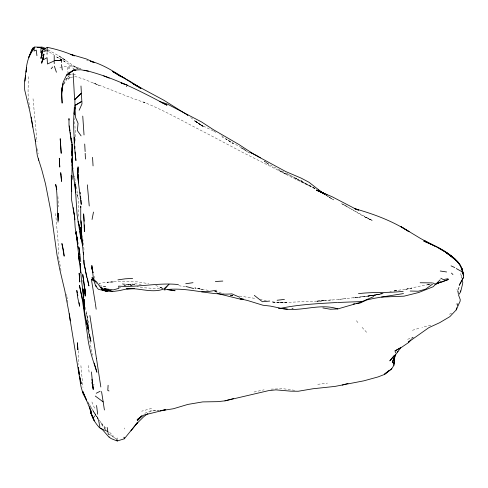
<?xml version="1.0" encoding="UTF-8"?>
<svg xmlns="http://www.w3.org/2000/svg" width="488" height="488" viewBox="0 0 488 488"><rect width="100%" height="100%" fill="white"/><g stroke="black" fill="none" stroke-linecap="round" stroke-linejoin="round"><path stroke-width="0.37" stroke-dasharray="2.44 1.83" d="M78.452 216.275C78.117 209.059 80.038 201.117 76.884 194.389L77.799 195.908L76.945 197.067L77.836 195.944M458.543 293.495L458.647 287.676L460.025 286.669M75.03 141.136L75.256 131.632L74.53 118.535M28.731 76.671C28.176 86.339 27.267 96.087 29.518 105.634M117.449 439.755L117.553 437.889M68.924 76.945L69.046 74.03M301.657 180.109L301.48 181.926L301.657 180.109L302.139 182.231M99.29 284.333L99.473 283.308L106.793 282.149L114.192 281.869L107.122 282.662L114.406 281.179L121.89 281.777L137.311 281.863L148.694 283.662M457.341 305.97L458.159 303.048L455.987 304.286M457.39 305.787L458.159 303.048M63.952 83.503L65.776 79.355L67.789 77.537L64.221 83.814M127.405 85.126L126.307 86.888L127.039 85.742M411.805 338.623L412.653 337.543L414.385 336.879M411.732 338.544L412.653 337.543L406.022 339.837M65.776 79.355L68.399 77.348M149.755 412.147L151.579 410.798L158.673 410.286L151.274 410.573L144.131 413.574M451.668 313.29L448.777 314.498M43.377 51.575L46.031 50.447M412.433 330.309L419.918 327.93M151.591 408.365L141.666 411.201M222.162 137.592L223.333 137.226M119.359 287.767L120.725 287.377M43.688 50.837L46.58 50.014M430.782 325.295L421.919 327.381M382.141 293.428L375.614 295.033L360.943 296.991M124.074 285.425L128.71 284.345L135.841 284.187L128.435 284.382L135.524 283.845L141.264 284.297M368.287 296.149L383.171 293.459L375.614 295.033L353.385 297.961L360.669 296.96M123.915 285.474L128.71 284.345L121.518 283.833L131.126 285.48M254.053 392.004L264.069 389.827M375.333 295.063L367.976 296.033L382.36 293.813L367.726 296.149L375.888 294.972M59.853 67.362L67.07 66.106L67.777 72.541M389.863 291.671L391.327 291.428M394.249 290.933L411.805 288.097L404.802 289.567L419.338 286.243L430.3 284.315M394.011 291.025L397.464 290.482L393.798 290.994M317.749 384.343L327.436 383.11M331.23 299.87L316.81 301.462L346.016 298.668M338.66 299.412L368.562 296.027M43.566 51.374L46.342 51.087M286.608 302.182L279.234 302.7L316.444 301.12M291.726 308.648L293.196 308.501L291.11 308.648M70.418 77.281L73.944 76.951M74.646 76.884L76.055 76.75L83.692 79.068L99.137 85.431L91.866 82.338M323.861 300.51L316.492 301.12L323.849 300.547M69.003 74.884L72.486 74.664M73.182 74.615L75.268 74.481L73.054 74.579M67.875 74.81L72.316 74.615M270.968 389.119L283.455 388.765L295.49 390.424M279.508 302.67L271.786 302.505L286.383 302.78L278.678 302.804L271.188 301.511M159.667 288.707L144.454 287.822L136.915 286.621M239.486 296.064L255.999 298.522M99.149 285.828L106.646 286.59L100.967 285.852M185.385 286.645L176.961 285.492M230.891 295.234L233.02 295.508M230.44 295.209L232.697 295.521M208.37 290.372L195.029 287.853M266.344 300.657L260.135 299.418M231.312 295.252L232.739 295.502M214.757 291.531L223.23 293.434M214.513 291.519L217.99 292.178L215.141 291.629M230.385 295.246L233.118 295.813L230.568 295.264M132.236 285.45L129.314 284.779L132.077 285.45M86.712 60.195L88.096 60.53M162.614 288.249L160.424 287.707L162.589 288.304M155.77 285.474L162.01 287.889M94.916 83.637C111.892 89.786 128.387 97.338 145.607 102.809L143.49 102.071C166.103 111.154 187.105 123.537 208.834 134.474L243.994 153.11L286.859 174.619L278.794 170.117L288.89 175.948L315.364 188.862M45.939 50.032L49.264 51.569L48.184 50.886M95.441 281.381L99.473 283.308M213.219 130.9L201.514 125.178L202.721 125.898L194.974 121.042L202.88 126.136L195.133 121.067L203.221 126.801L195.133 121.067M245.183 149.773L225.804 139.025L233.294 143.71L219.899 134.725M78.092 68.924L73.475 66.606L80.935 68.71L71.779 65.825L57.09 57.261L64.831 61.427L57.017 57.279L47.074 50.38M314.797 188.24L310.191 185.91L315.187 188.758M344.058 205.003L372.295 220.661L364.353 216.635L371.972 220.204C360.894 216.007 351.659 208.364 340.972 203.386L346.632 206.351M287.06 173.783L309.636 185.928L295.941 178.456L310.472 185.843L315.693 188.972M295.161 177.998L271.743 165.835L264.179 161.345L268.626 164.304L264.429 161.01M294.868 177.846L298.461 179.81M213.793 131.18L217.526 133.236M47.964 49.776L58.816 55.852L77.69 68.448M194.7 121.14L202.721 125.898M325.929 195.139L333.383 199.812L327.991 196.347M325.777 194.919L333.505 199.964M58.816 55.852L65.874 60.494L60.963 57.242M95.007 281.491L96.234 282.302M45.372 49.16L46.506 49.971M196.024 121.701L190.723 117.529M69.491 65.246L74.133 69.089M109.605 432.301L113.192 435.888M95.105 280.771L96.661 282.381M362.072 327.375L367.025 332.755M101.291 422.852L106.268 428.751M105.573 429.647L99.881 422.309M105.402 429.208L93.361 411.299L98.21 418.991M356.399 320.695L358.741 323.629M95.581 282.461L96.478 283.693M96.526 282.296L95.758 281.198L93.836 275.592M87.724 401.606L98.247 419.009M88.407 403.149L97.954 419.332M91.903 401.972L94.818 408.724M68.649 77.043L68.271 76.03M458.336 293.758L456.975 289.463L458.079 293.703M88.676 336.763L89.597 340.301M89.786 341.008L92.5 355.252M85.083 307.287L86.888 314.357L88.578 325.807M461.758 278.087L460.721 273.756L461.733 278.007M88.047 321.5L86.315 312.808L87.858 319.908L88.718 327.082M58.499 256.749L59.567 262.446M74.383 175.93L74.64 177.351M74.768 178.065L75.793 183.769M66.447 294.246L66.71 295.716M66.844 296.454L67.381 299.4M76.299 186.623L77.799 195.908M59.835 263.874L61.104 270.999M81.709 272.457L81.953 273.884M29.634 106.347L29.963 108.488M67.49 300.114L67.93 302.975M82.356 235.777L82.667 237.924M82.771 238.638L84.082 250.118M57.932 196.554L58.31 206.827M82.204 275.311L82.368 276.751M82.777 280.338L82.942 281.771M88.419 365.475L89.145 372.856M33.032 98.765L37.015 141.66M80.898 365.616L82.948 387.289M55.626 213.482L58.127 242.268L58.468 256.023M37.661 148.755L38.137 153.805M89.06 330.071L89.188 331.468M124.33 427.994L124.416 429.025M458.647 287.676L458.732 292.105M78.239 350.726L78.385 364.505M430.331 284.321L426.701 284.87L430.331 284.321M200.434 289.061L194.755 287.987L202.422 289.451L200.434 289.061M162.498 288.255L160.424 287.707L162.516 288.219M242.237 148.444L241.383 147.931L249.386 152.994L242.237 148.444M116.827 439.328L109.422 434.21L116.827 439.328"/><path stroke-width="0.73" d="M72.041 155.837L72.114 145.668L71.309 138.488L71.474 139.55M71.699 191.692L71.303 175.595L71.431 198.976L74.231 214.824L73.237 207.662M72.047 155.757L72.206 144.045L72.041 152.933M47.123 52.021L47.251 47.324C56.517 49.251 65.691 52.027 74.347 55.882L70.748 54.345L86.309 58.932L94.068 62.44L90.725 61.421M72.01 162.132L72.029 159.954L72.072 162.205M58.054 222.113L58.157 213.384M54.211 56.193L54.223 60.542L61.695 60.634L54.223 60.542M72.059 151.317L72.254 165.822L75.75 192.888L75.109 184.086L77.067 214.537L80.892 239.15L80.367 234.264M47.049 54.223L47.08 53.033M77.915 172.776L78.074 166.847L77.836 175.741L78.562 182.927L78.434 181.463M74.884 146.327L74.92 148.364M40.992 48.965L40.724 52.704L42.432 50.27L47.251 47.324M68.985 68.607L69.07 66.527M72.01 176.028L71.864 179.572L72.169 159.777M108.104 385.245L107.799 390.467L109.025 390.955M72.163 162.065L72.297 159.832M393.901 365.274L394.322 358.692L393.901 365.274L391.785 368.715M25.053 81.081L25.541 73.773L26.608 67.856M72.2 159.674L72.017 161.809L71.925 158.594L72.492 165.188M62.22 89.164L61.72 94.288L62.135 103.121C61.811 96.648 61.073 89.969 63.043 83.668L62.061 91.03L62.183 87.248L62.11 89.481L63.196 82.039L66.978 74.274L73.725 70.034L75.969 70.205M89.444 334.268L90.927 341.374L88.724 332.731L86.882 322.434L88.304 329.546L88.133 326.338M463.435 277.513L459.287 285.193L463.435 277.513L463.6 275.885L462.124 268.772L457.86 261.946L450.461 255.444L455.365 259.47C446.422 250.972 435.204 245.446 423.779 241.102L431.697 244.616M73.176 73.188L74.591 99.723L81.35 93.208L74.902 99.406L74.914 105.64L81.838 101.364L80.977 86.004M409.426 341.039L408.505 342.039L428.867 327.637L439.682 322.684L449.832 316.669L456.231 309.892L460.105 301.242L460.257 299.614L458.513 294.953L460.416 292.263L460.587 290.83M26.608 68.521L26.175 72.096C26.096 63.568 29.079 55.431 33.032 48.001L31.854 49.733L28.829 57.303L33.032 48.001M41.138 57.663L42.432 50.27L40.998 58.444L42.432 50.27M394.914 356.295L393.883 363.658L392.297 362.212L395.408 354.63L394.548 357.405M37.442 47.598L41.809 47.226L34.343 47.019L34.001 51.039L36.283 50.087L36.923 55.675M74.853 108.013C72.755 119.572 73.871 131.363 74.444 143.008L74.194 137.39L74.28 144.643L75.939 160.607L75.067 151.982M25.553 75.384L24.4 82.759L24.687 89.993L29.817 111.252L35.496 141.325M79.147 110.264L81.99 103.865L81.838 101.364L75.646 104.975L73.975 114.021L74.365 106.719L74.383 114.851M92.049 219.472L93.489 212.06M117.401 440.475L117.279 440.981L114.186 439.822L111.057 438.529L109.166 437.108M460.709 291.501L462.563 284.053L462.801 282.418L462.41 280.844M456.725 308.16L456.231 309.892L456.811 307.843M116.925 440.225L117.279 440.981L124.355 438.785L124.69 437.803M392.297 362.212L395.561 354.343M43.029 49.038L41.053 48.397L41.285 47.873L43.828 48.94M34.258 47.263L29.463 55.626L34.258 47.263L34.538 47.848M93.525 417.734L94.513 416.02M395.524 352.983L395.042 350.872L400.874 347.621L395.927 354.282L389.802 360.852L394.304 355.264M124.483 438.596L137.793 422.193L135.627 424.725L143.82 416.63L147.931 413.488M130.949 430.849L137.165 422.956M410.951 339.697L408.816 342.393L402.02 347.005L395.042 350.872M51.185 68.741L52.655 66.978M68.357 79.099L69.924 77.324M142.014 415.758L137.256 420.68L141.856 416.13M440.17 279.807L433.112 286.767L418.649 292.519L404.009 296.173L381.537 297.064L374.229 298.314L366.952 299.906L359.784 303.158L356.13 303.634M74.591 99.723L74.902 99.406M93.562 384.971L93.897 384.629M397.086 352.037L397.995 351.14M74.914 105.64L75.646 104.975M391.583 368.867L384.928 374.259L378.035 376.937L363.828 380.835L334.933 386.417L312.875 388.771L298.26 391.248L290.824 391.162L275.848 389.863L268.498 390.656L224.901 400.861L217.55 401.661L202.721 401.905L187.825 404.424L173.38 408.755L160.082 410.811M141.642 415.983L137.14 419.729L143.71 415.129L165.786 409.688L160.027 410.756M388.973 370.612L384.623 374.022L391.577 368.995M41.352 56.028L43.859 54.162L43.286 59.865L46.506 57.926M109.184 436.858L108.922 437.053L101.876 428.983L100.735 428.336M432.581 284.114L425.627 289.128L418.295 291.232L410.207 291.025M96.215 393.267L100.162 391.248M435.29 284.541L440.652 281.93L437.388 283.162M373.784 296.576L359.497 302.639L337.812 308.922L330.419 309.252L322.867 307.928M441.243 282.229L448.411 279.49L435.522 284.022M224.901 400.861L233.471 398.598M342.234 385.081L348.017 383.391M108.129 290.677L105.945 291.171L98.344 289.262C92.323 282.997 93.354 273.469 91.823 265.472L92.921 272.615L91.555 267.107L92.994 272.774M217.264 293.453L240.297 299.156L243.445 299.187L240.041 298.729L247.629 300.523L262.928 305.232L270.431 306.098L280.862 308.276C299.26 304.408 318.2 303.646 336.915 302.487M108.08 290.635L105.878 291.11L109.428 290.561M437.693 282.979L440.53 282.375M381.537 297.064L403.485 293.569M448.051 278.697L443.281 279.575L440.804 278.215M216.404 290.256L209.084 291.415L201.696 291.806M185.739 283.741L193.01 282.68M117.925 279.868L125.203 278.819L132.638 278.38M353.214 304.018L354.672 303.829M277.111 300.266L284.437 299.394M287.31 309.087L278.343 308.233M97.173 282.82L102.492 290.195L101.474 288.689L105.64 290.915L100.9 287.133L105.048 290.61L106.732 290.622M269.766 301.053L262.398 301.743L254.291 295.368M358.473 293.654C373.326 291.787 388.338 293.148 403.192 291.293M215.367 281.497L222.809 281.058M337.556 302.481L362.663 301.529M420.144 282.753L432.435 282.906M105.341 290.756L109.8 290.781M178.407 284.577C158.423 282.387 138.525 287.584 118.633 286.12L118.944 288.323L113.234 289.902L104.584 288.646L105.048 290.61L109.965 290.726M75.567 70.26L73.45 70.126L66.795 75.262L73.725 70.034L80.843 69.772L88.358 71.157C116.162 78.507 141.715 91.829 166.981 105.194L161.534 102.541M105.048 290.61L112.545 291.397L104.584 288.646L112.283 291.592L119.566 290.592L126.685 288.969L134.157 288.64L126.599 288.859C139.043 287.456 151.567 293.611 163.742 289.018L169.043 284.205L164.108 289.951C186.751 286.377 209.206 295.746 231.873 293.868L239.785 297.29M167.469 289.665L175.125 290.763L168.476 289.628M440.255 271.011L446.624 271.975M280.862 308.276C299.742 312.82 319.176 302.597 337.812 308.922M41.053 48.397L44.652 49.032M84.082 70.229L88.358 71.157M90.164 61.024C106.329 65.27 119.926 75.823 134.09 84.296M186.068 286.517L193.681 288.548M159.491 101.541L167.146 103.981L201.55 121.951L213.299 129.625L238.614 144.326L254.431 154.623L285.724 171.544L301.194 178.144L309.008 182.268L323.434 193.529M127.405 85.126L121.122 82.942L123.897 83.912M42.053 47.074L45.463 48.343M358.192 210.011L354.916 208.736C373.802 214.049 392.517 220.997 409.048 231.678L401.02 226.67L420.327 238.357L431.538 244.47L424.17 240.572L435.162 246.239M327.027 194.645L316.322 190.113L332.078 196.719L355.203 208.76L358.68 210.163M109.275 78.141L103.694 75.872M451.058 265.875L454.792 267.552M108.415 434.662L107.83 431.459L100.113 428.318L98.436 419.454M249.984 152.311L256.474 155.385L260.397 157.88M324.355 193.584L316.602 190.088L324.685 194.084L318.969 190.826M41.285 47.873L43.944 49.105M94.093 280.74L91.408 279.459L95.264 302.865M432.356 244.933L434.997 246.214M436.315 246.855L438.956 248.136M250.143 152.213L251.899 153.104M117.175 74.267L129.387 80.916L140.971 88.2L133.194 83.747L163.883 100.26L187.88 115.272L187.124 114.717M118.175 74.798L124.983 78.373M121.408 76.811L112.344 71.364L120.719 76.152M456.28 268.565L461.19 271.291L462.905 272.731L463.6 275.885L462.124 268.772M138.812 87.395L140.739 88.511M117.462 74.371L121.335 76.775M433.198 283.028L435.4 284.419M324.581 194.157L318.597 190.344L322.178 192.717M317.981 189.869L324.49 194.096M133.797 84.174L135.28 85.15M91.335 279.057L94.397 281.088M135.652 85.431L136.689 86.187M95.3 396.049L103.169 401.905L104.408 409.993M451.168 256.285L447.057 253.065L456.158 260.568M452.345 257.207L454.694 259.049L446.758 252.9C454.029 257.572 461.788 263.459 462.905 272.731M451.479 273.091L452.943 274.555M94.593 280.234L92 277.55L94.239 280.618M460.654 265.698L455.072 259.329L456.054 260.641M99.393 427.622C94.922 422.577 91.018 416.569 90.652 409.645L91.201 413.94L94.355 420.876L90.975 412.604L91.201 413.94L89.45 406.858L89.951 408.188M81.087 135.884L77.391 130.613L78.043 123.287L75.573 117.492L74.963 107.262M86.498 400.001L83.064 393.792L81.026 386.74L68.875 312.155L64.843 290.787L59.798 269.522L57.053 255.285L51.051 212.335L45.5 183.86L41.767 169.72L37.332 155.654L35.16 139.745M91.134 411.555L82.789 391.425L86.095 399.129M54.357 66.161L56.425 72.242M460.977 267.278L463.149 274.317M80.77 230.36L78.086 221.692L80.276 228.726L79.745 227.17L81.295 234.27L82.442 245.452L81.709 238.266L81.099 220.741M123.903 437.217L124.355 438.785M85.638 270.291L83.899 263.05L83.296 252.217M84.015 260.293L84.113 264.636L88.932 285.925L87.462 278.819M87.974 327.966C84.503 315.205 83.052 302.072 83.009 288.865L83.332 293.752L81.368 279.435L80.227 263.416L80.679 272.243L76.158 233.191L77.122 239.535L75.835 232.404L77.873 244.5M94.245 363.054L96.911 372.222C92.659 359.717 88.529 347.041 87.297 333.822L82.063 297.912L79.446 285.273L82.667 300.913M56.822 189.405L55.675 184.44C58.072 195.743 56.346 207.467 58.456 218.844L57.987 213.244L58.066 220.497M86.443 320.866L88.304 329.546M77.58 294.416L77.854 295.746M72.688 167.39L72.974 168.811M77.317 293.068L76.793 290.378L77.702 297.546L79.593 306.226L79.062 302.651M85.357 270.157L86.687 277.282M79.306 258.908L78.403 253.919L79.404 262.367L78.714 254.37M76.939 238.498L77.299 240.493M96.49 358.643L100.839 386.99M31.683 119.932L32.867 127.069M107.171 427.415L107.83 431.459M69.991 130.961L69.339 125.916M70.223 132.388L70.571 134.529M62.318 70.028L61.488 64.587M101.547 391.516L103.169 401.905M96.465 358.509L89.871 315.504M31.262 117.071L31.47 118.499M95.355 303.505L96.173 309.215M61.268 60.451L61.543 62.44M71.559 140.074L71.95 142.941M72.145 144.375L72.438 146.522M80.776 261.745L78.964 247.41L79.8 254.59M69.339 313.723L70.296 320.884M84.692 287.322L82.753 274.451L85.248 294.368L84.882 288.756L85.193 295.984L84.882 288.756M78.074 246.013L78.373 248.276M97.685 414.227L96.557 405.473M79.562 227.835L79.745 229.269M80.02 231.416L80.294 233.563M79.318 274.799L79.123 273.207L79.764 282.015L79.367 275.519M76.177 231.318L76.354 232.758M76.525 234.191L77.903 243.488L75.164 227.634L74.322 213.201L74.896 219.795M70.723 135.963L71.34 141.709L69.015 125.819L68.973 118.56L69.046 120.03M81.374 224.285L81.722 227.78L80.727 220.619L80.746 206.095L80.758 207.577M87.346 184.854L89.243 205.966M78.306 179.999L77.787 174.137L78.263 181.347L81.222 204.435L81.075 200.098M80.178 192.241L80.3 193.706M80.55 196.64L80.74 198.842L80.624 196.67M38.564 158.838L38.674 160.271M84.18 221.21L83.649 213.866L84.418 231.538L84.32 224.895M84.034 134.95L82.753 116.113M84.711 144.033L85.138 151.573M47.068 57.706L47.488 63.977L54.211 60.915L54.229 63.635M93.062 165.896L92.543 157.331M91.933 379.182L93.251 389.534L92.037 382.397L92.976 387.948L91.469 371.966M85.443 159.015L85.18 153.33M78.208 175.101L78.342 177.303M83.643 296.948L83.698 298.015M81.758 236.174L81.167 222.186M81.856 238.382L83.418 254.224L83.381 252.814M83.594 293.386L83.686 297.076M69.028 72.053L69.04 73.371M77.812 168.482L77.836 175.741M84.107 299.321L84.131 308.19L84.107 299.321M77.854 349.42L77.842 349.731L77.421 342.747L77.854 349.42M72.316 164.2L72.254 165.822L72.651 156.904L72.316 164.2M41.98 61.61L41.712 63.251L43.859 54.162L41.98 61.61M444.147 251.253L438.895 248.197L446.459 252.631L444.147 251.253M451.327 256.163L446.477 252.869L453.254 257.579L451.327 256.163M96.215 286.261L95.245 285.285L96.191 286.243M63.538 250.594L61.897 243.5L64.172 256.176L63.538 250.594M81.203 383.501L79.587 376.4L81.203 383.501M79.398 374.808L78.33 367.659L79.398 374.808M84.448 309.77L83.478 302.615L84.448 309.77M60.884 174.234L60.701 172.636L61.567 181.42L60.884 174.234M61.189 153.226L60.213 138.805L61.189 153.226M59.688 165.481L59.31 158.258L59.768 167.085L59.688 165.481"/></g></svg>
